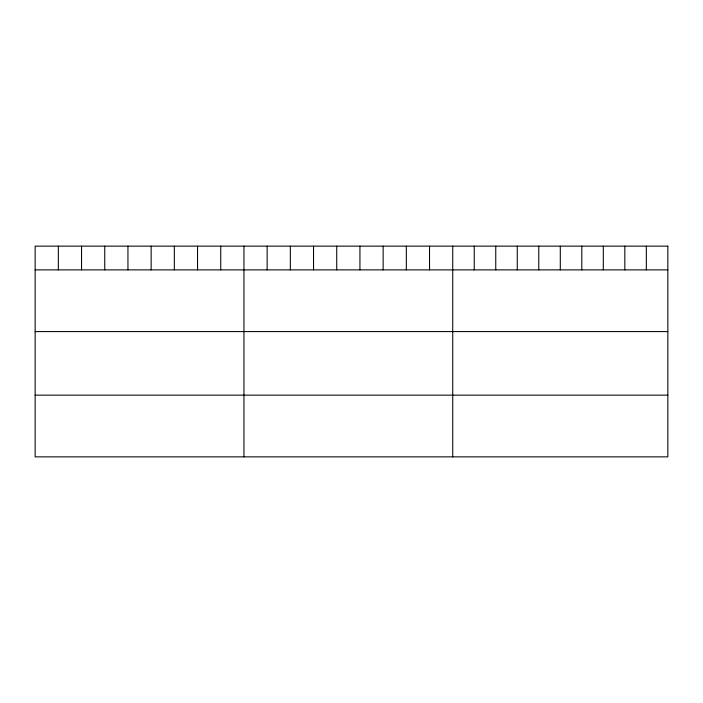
<?xml version="1.0" encoding="UTF-8"?>
<svg xmlns="http://www.w3.org/2000/svg" width="703" height="703" viewBox="0 0 703 703"><rect width="100%" height="100%" fill="white"/><g stroke="black" fill="none" stroke-linecap="round" stroke-linejoin="round"><path stroke-width="1.05" d="M35.15 269.882L667.85 269.882M35.15 331.588L667.85 331.588M35.15 395.156L667.85 395.156M646.338 246.138L646.338 269.882M624.826 246.138L624.826 269.882M603.315 246.138L603.315 269.882M581.803 246.138L581.803 269.882M560.291 246.138L560.291 269.882M538.779 246.138L538.779 269.882M517.267 246.138L517.267 269.882M495.756 246.138L495.756 269.882M474.244 246.138L474.244 269.882M452.732 246.138L452.732 456.862M429.533 246.138L429.533 269.882M406.334 246.138L406.334 269.882M383.135 246.138L383.135 269.882M359.936 246.138L359.936 269.882M336.737 246.138L336.737 269.882M313.538 246.138L313.538 269.882M290.339 246.138L290.339 269.882M267.14 246.138L267.14 269.882M243.941 246.138L243.941 456.862M220.742 246.138L220.742 269.882M197.543 246.138L197.543 269.882M174.344 246.138L174.344 269.882M151.145 246.138L151.145 269.882M127.946 246.138L127.946 269.882M104.747 246.138L104.747 269.882M81.548 246.138L81.548 269.882M58.349 246.138L58.349 269.882M667.85 246.138L35.15 246.138L35.15 456.862L667.85 456.862L667.85 246.138"/></g></svg>
